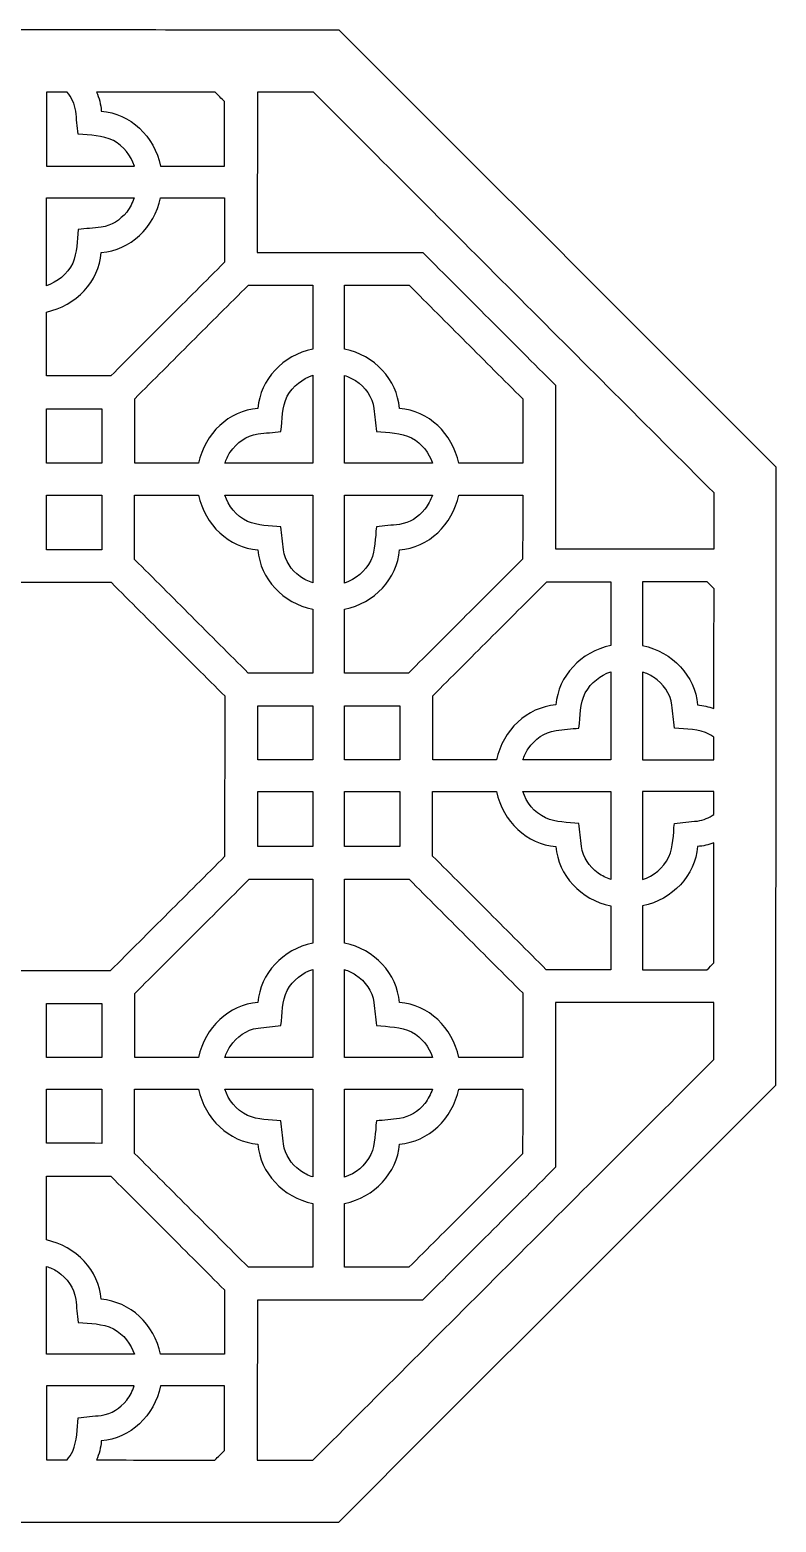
# Model space of a CAD drawing. Header units: centimetres. Extents: x -18.55 to -10.63, y 0.32 to 8.23.
# Drawn here: x -14.59 to -10.63, y 0.32 to 8.23 of the extents above; entities that cross this region are included whole.
import ezdxf

# ---------------------------------------------------------------- set-up
doc = ezdxf.new("R2010")
doc.units = ezdxf.units.CM
doc.header["$MEASUREMENT"] = 0
doc.layers.add('layer 1', color=7, linetype='Continuous')

msp = doc.modelspace()

# ---------------------------------------------------------------- linework, layer by layer
at = {"layer": 'layer 1', "color": 250}
msp.add_open_spline([(-12.94952, 8.23055), (-12.17707, 7.45756), (-11.40462, 6.68464), (-10.63223, 5.91165), (-10.63223, 5.91165), (-10.63243, 5.36529), (-10.63261, 4.8189), (-10.63279, 4.27255), (-10.63279, 4.27255), (-10.63299, 3.72614), (-10.6332, 3.1798), (-10.63336, 2.63343), (-10.63336, 2.63343), (-11.40634, 1.86099), (-12.17927, 1.08853), (-12.95224, 0.31615), (-12.95224, 0.31615), (-13.49862, 0.31635), (-14.045, 0.31653), (-14.59135, 0.3167), (-14.59135, 0.3167), (-15.13777, 0.31691), (-15.68411, 0.31712), (-16.23046, 0.31727), (-16.23046, 0.31727), (-17.00292, 1.09026), (-17.77537, 1.86319), (-18.54775, 2.63616), (-18.54775, 2.63616), (-18.54756, 3.18253), (-18.54736, 3.72891), (-18.54721, 4.27526), (-18.54721, 4.27526), (-18.54698, 4.82169), (-18.54679, 5.36802), (-18.54664, 5.91437), (-18.54664, 5.91437), (-17.77364, 6.68684), (-17.00072, 7.45929), (-16.22773, 8.23167), (-16.22773, 8.23167), (-15.68137, 8.23147), (-15.13498, 8.23128), (-14.58864, 8.23112), (-14.58864, 8.23112), (-14.04222, 8.23089), (-13.49588, 8.23071), (-12.94952, 8.23055)], degree=3, knots=[0, 0, 0, 0, 0.0769231, 0.0769231, 0.0769231, 0.0769231, 0.1538462, 0.1538462, 0.1538462, 0.1538462, 0.2307692, 0.2307692, 0.2307692, 0.2307692, 0.3076923, 0.3076923, 0.3076923, 0.3076923, 0.3846154, 0.3846154, 0.3846154, 0.3846154, 0.4615385, 0.4615385, 0.4615385, 0.4615385, 0.5384615, 0.5384615, 0.5384615, 0.5384615, 0.6153846, 0.6153846, 0.6153846, 0.6153846, 0.6923077, 0.6923077, 0.6923077, 0.6923077, 0.7692308, 0.7692308, 0.7692308, 0.7692308, 0.8461538, 0.8461538, 0.8461538, 0.8461538, 1, 1, 1, 1], dxfattribs=at)
at = {"layer": 'layer 1', "color": 7}
for points, knots in [([(-14.50254, 7.90179), (-14.46586, 7.90179), (-14.42911, 7.90179), (-14.39239, 7.90176), (-14.39239, 7.90176), (-14.36862, 7.87336), (-14.35292, 7.83987), (-14.34659, 7.80002), (-14.34659, 7.80002), (-14.34234, 7.75949), (-14.3381, 7.71898), (-14.33388, 7.67848), (-14.33388, 7.67848), (-14.2697, 7.67162), (-14.20548, 7.67348), (-14.14712, 7.64464), (-14.14712, 7.64464), (-14.09125, 7.61355), (-14.05395, 7.56467), (-14.03565, 7.50946), (-14.03565, 7.50946), (-14.19132, 7.50946), (-14.34695, 7.50946), (-14.50254, 7.50946), (-14.50254, 7.50946), (-14.50254, 7.6402), (-14.50254, 7.771), (-14.50254, 7.90179)], [0, 0, 0, 0, 0.125, 0.125, 0.125, 0.125, 0.25, 0.25, 0.25, 0.25, 0.375, 0.375, 0.375, 0.375, 0.5, 0.5, 0.5, 0.5, 0.625, 0.625, 0.625, 0.625, 0.75, 0.75, 0.75, 0.75, 1, 1, 1, 1]), ([(-14.23593, 7.90169), (-14.02658, 7.90162), (-13.81726, 7.90155), (-13.60789, 7.90148), (-13.60789, 7.90148), (-13.59114, 7.88472), (-13.57437, 7.86791), (-13.55764, 7.85117), (-13.55764, 7.85117), (-13.55767, 7.73722), (-13.55767, 7.62331), (-13.55768, 7.50946), (-13.55768, 7.50946), (-13.67061, 7.50946), (-13.78349, 7.50946), (-13.89637, 7.50946), (-13.89637, 7.50946), (-13.93012, 7.66775), (-14.05705, 7.78853), (-14.21127, 7.80081), (-14.21127, 7.80081), (-14.21407, 7.83615), (-14.22257, 7.87001), (-14.23593, 7.90169)], [0, 0, 0, 0, 0.1428571, 0.1428571, 0.1428571, 0.1428571, 0.2857143, 0.2857143, 0.2857143, 0.2857143, 0.4285714, 0.4285714, 0.4285714, 0.4285714, 0.5714286, 0.5714286, 0.5714286, 0.5714286, 0.7142857, 0.7142857, 0.7142857, 0.7142857, 1, 1, 1, 1]), ([(-13.08598, 7.90131), (-12.73194, 7.547), (-12.37789, 7.19269), (-12.02377, 6.83835), (-12.02377, 6.83835), (-11.66972, 6.48404), (-11.31567, 6.12971), (-10.96157, 5.77537), (-10.96157, 5.77537), (-10.96162, 5.6763), (-10.96165, 5.57714), (-10.9617, 5.47809), (-10.9617, 5.47809), (-11.11596, 5.47813), (-11.27017, 5.47821), (-11.42444, 5.47829), (-11.42444, 5.47829), (-11.55043, 5.47834), (-11.67642, 5.47839), (-11.80241, 5.47844), (-11.80241, 5.47844), (-11.80237, 5.60165), (-11.80229, 5.72481), (-11.80221, 5.84802), (-11.80221, 5.84802), (-11.80216, 6.01414), (-11.80211, 6.18027), (-11.80206, 6.34638), (-11.80206, 6.34638), (-11.91951, 6.46386), (-12.03683, 6.58133), (-12.15429, 6.69881), (-12.15429, 6.69881), (-12.27168, 6.81626), (-12.38909, 6.93372), (-12.50648, 7.05117), (-12.50648, 7.05117), (-12.67257, 7.05129), (-12.83874, 7.05139), (-13.00475, 7.05147), (-13.00475, 7.05147), (-13.13115, 7.05151), (-13.25753, 7.05151), (-13.38383, 7.05155), (-13.38383, 7.05155), (-13.38376, 7.17596), (-13.3837, 7.30044), (-13.38362, 7.42486), (-13.38362, 7.42486), (-13.38357, 7.58371), (-13.38356, 7.74257), (-13.38351, 7.90134), (-13.38351, 7.90134), (-13.28434, 7.90134), (-13.18516, 7.90134), (-13.08598, 7.90131)], [0, 0, 0, 0, 0.0666667, 0.0666667, 0.0666667, 0.0666667, 0.1333333, 0.1333333, 0.1333333, 0.1333333, 0.2, 0.2, 0.2, 0.2, 0.2666667, 0.2666667, 0.2666667, 0.2666667, 0.3333333, 0.3333333, 0.3333333, 0.3333333, 0.4, 0.4, 0.4, 0.4, 0.4666667, 0.4666667, 0.4666667, 0.4666667, 0.5333333, 0.5333333, 0.5333333, 0.5333333, 0.6, 0.6, 0.6, 0.6, 0.6666667, 0.6666667, 0.6666667, 0.6666667, 0.7333333, 0.7333333, 0.7333333, 0.7333333, 0.8, 0.8, 0.8, 0.8, 0.8666667, 0.8666667, 0.8666667, 0.8666667, 1, 1, 1, 1]), ([(-14.03654, 7.34121), (-14.19188, 7.34121), (-14.34719, 7.34121), (-14.50254, 7.34121), (-14.50254, 7.34121), (-14.50254, 7.18555), (-14.50254, 7.02989), (-14.50254, 6.87431), (-14.50254, 6.87431), (-14.44412, 6.89352), (-14.393, 6.93392), (-14.36283, 6.99466), (-14.36283, 6.99466), (-14.33865, 7.05033), (-14.33992, 7.11278), (-14.33366, 7.17236), (-14.33366, 7.17236), (-14.29309, 7.17661), (-14.25254, 7.18086), (-14.21188, 7.18509), (-14.21188, 7.18509), (-14.15527, 7.19417), (-14.11293, 7.22134), (-14.0765, 7.26522), (-14.0765, 7.26522), (-14.05878, 7.28868), (-14.04554, 7.31443), (-14.03654, 7.34121)], [0, 0, 0, 0, 0.125, 0.125, 0.125, 0.125, 0.25, 0.25, 0.25, 0.25, 0.375, 0.375, 0.375, 0.375, 0.5, 0.5, 0.5, 0.5, 0.625, 0.625, 0.625, 0.625, 0.75, 0.75, 0.75, 0.75, 1, 1, 1, 1]), ([(-13.55775, 7.34121), (-13.67067, 7.34121), (-13.7835, 7.34121), (-13.89641, 7.34121), (-13.89641, 7.34121), (-13.93023, 7.18291), (-14.0571, 7.06211), (-14.21116, 7.04986), (-14.21116, 7.04986), (-14.22344, 6.89566), (-14.34421, 6.76871), (-14.50254, 6.73498), (-14.50254, 6.73498), (-14.50254, 6.62209), (-14.50254, 6.50916), (-14.50254, 6.39633), (-14.50254, 6.39633), (-14.3886, 6.39629), (-14.27475, 6.39624), (-14.16074, 6.3962), (-14.16074, 6.3962), (-14.06029, 6.49661), (-13.95983, 6.59702), (-13.85934, 6.69744), (-13.85934, 6.69744), (-13.7589, 6.79787), (-13.65844, 6.8983), (-13.55797, 6.99874), (-13.55797, 6.99874), (-13.5579, 7.11288), (-13.55781, 7.22703), (-13.55775, 7.34121)], [0, 0, 0, 0, 0.1111111, 0.1111111, 0.1111111, 0.1111111, 0.2222222, 0.2222222, 0.2222222, 0.2222222, 0.3333333, 0.3333333, 0.3333333, 0.3333333, 0.4444444, 0.4444444, 0.4444444, 0.4444444, 0.5555556, 0.5555556, 0.5555556, 0.5555556, 0.6666667, 0.6666667, 0.6666667, 0.6666667, 0.7777778, 0.7777778, 0.7777778, 0.7777778, 1, 1, 1, 1]), ([(-14.0341, 5.93258), (-13.98935, 5.93258), (-13.94464, 5.93258), (-13.89985, 5.93258), (-13.89985, 5.93258), (-13.83174, 5.93258), (-13.76365, 5.93258), (-13.69554, 5.93258), (-13.69554, 5.93258), (-13.66175, 6.09088), (-13.53487, 6.2116), (-13.38077, 6.22382), (-13.38077, 6.22382), (-13.36844, 6.37803), (-13.24765, 6.50504), (-13.08933, 6.53878), (-13.08933, 6.53878), (-13.08933, 6.6516), (-13.08933, 6.7645), (-13.08933, 6.87739), (-13.08933, 6.87739), (-13.20331, 6.87742), (-13.3172, 6.87745), (-13.43109, 6.87749), (-13.43109, 6.87749), (-13.53159, 6.77713), (-13.63206, 6.6767), (-13.73255, 6.57627), (-13.73255, 6.57627), (-13.83302, 6.47585), (-13.9335, 6.37542), (-14.03397, 6.275), (-14.03397, 6.275), (-14.03405, 6.16088), (-14.03409, 6.04669), (-14.0341, 5.93258)], [0, 0, 0, 0, 0.1, 0.1, 0.1, 0.1, 0.2, 0.2, 0.2, 0.2, 0.3, 0.3, 0.3, 0.3, 0.4, 0.4, 0.4, 0.4, 0.5, 0.5, 0.5, 0.5, 0.6, 0.6, 0.6, 0.6, 0.7, 0.7, 0.7, 0.7, 0.8, 0.8, 0.8, 0.8, 1, 1, 1, 1]), ([(-12.92114, 6.87735), (-12.92114, 6.76446), (-12.92114, 6.6516), (-12.92114, 6.53878), (-12.92114, 6.53878), (-12.7628, 6.50503), (-12.6421, 6.37803), (-12.62989, 6.22395), (-12.62989, 6.22395), (-12.47564, 6.21166), (-12.34869, 6.0909), (-12.31496, 5.93258), (-12.31496, 5.93258), (-12.20204, 5.93258), (-12.08915, 5.93258), (-11.97626, 5.93258), (-11.97626, 5.93258), (-11.97622, 6.04648), (-11.97619, 6.16037), (-11.97615, 6.27432), (-11.97615, 6.27432), (-12.07658, 6.37479), (-12.17699, 6.47527), (-12.27745, 6.57573), (-12.27745, 6.57573), (-12.37786, 6.67619), (-12.47821, 6.77667), (-12.57863, 6.87716), (-12.57863, 6.87716), (-12.69282, 6.87721), (-12.80695, 6.87729), (-12.92114, 6.87735)], [0, 0, 0, 0, 0.1111111, 0.1111111, 0.1111111, 0.1111111, 0.2222222, 0.2222222, 0.2222222, 0.2222222, 0.3333333, 0.3333333, 0.3333333, 0.3333333, 0.4444444, 0.4444444, 0.4444444, 0.4444444, 0.5555556, 0.5555556, 0.5555556, 0.5555556, 0.6666667, 0.6666667, 0.6666667, 0.6666667, 0.7777778, 0.7777778, 0.7777778, 0.7777778, 1, 1, 1, 1]), ([(-13.55534, 5.93258), (-13.40002, 5.93258), (-13.24473, 5.93258), (-13.08933, 5.93258), (-13.08933, 5.93258), (-13.08933, 6.08816), (-13.08933, 6.24378), (-13.08933, 6.39943), (-13.08933, 6.39943), (-13.14466, 6.38115), (-13.19346, 6.34377), (-13.22464, 6.28796), (-13.22464, 6.28796), (-13.2534, 6.22961), (-13.25154, 6.16564), (-13.25844, 6.10145), (-13.25844, 6.10145), (-13.29892, 6.09714), (-13.33939, 6.09278), (-13.37987, 6.0885), (-13.37987, 6.0885), (-13.44395, 6.07833), (-13.49149, 6.04399), (-13.52791, 5.99098), (-13.52791, 5.99098), (-13.53954, 5.97238), (-13.54863, 5.95272), (-13.55534, 5.93258)], [0, 0, 0, 0, 0.125, 0.125, 0.125, 0.125, 0.25, 0.25, 0.25, 0.25, 0.375, 0.375, 0.375, 0.375, 0.5, 0.5, 0.5, 0.5, 0.625, 0.625, 0.625, 0.625, 0.75, 0.75, 0.75, 0.75, 1, 1, 1, 1]), ([(-12.92114, 6.3986), (-12.92114, 6.24329), (-12.92114, 6.0879), (-12.92114, 5.93258), (-12.92114, 5.93258), (-12.76548, 5.93258), (-12.60986, 5.93258), (-12.45425, 5.93258), (-12.45425, 5.93258), (-12.47254, 5.98778), (-12.50981, 6.0367), (-12.56572, 6.06779), (-12.56572, 6.06779), (-12.6241, 6.09662), (-12.68821, 6.09478), (-12.75247, 6.10161), (-12.75247, 6.10161), (-12.75669, 6.14213), (-12.7609, 6.18265), (-12.76512, 6.2232), (-12.76512, 6.2232), (-12.7753, 6.28721), (-12.80973, 6.33472), (-12.86266, 6.37114), (-12.86266, 6.37114), (-12.88131, 6.38272), (-12.9009, 6.3919), (-12.92114, 6.3986)], [0, 0, 0, 0, 0.125, 0.125, 0.125, 0.125, 0.25, 0.25, 0.25, 0.25, 0.375, 0.375, 0.375, 0.375, 0.5, 0.5, 0.5, 0.5, 0.625, 0.625, 0.625, 0.625, 0.75, 0.75, 0.75, 0.75, 1, 1, 1, 1]), ([(-14.20821, 5.93258), (-14.20818, 6.02907), (-14.20816, 6.12561), (-14.2081, 6.22213), (-14.2081, 6.22213), (-14.30624, 6.22218), (-14.40443, 6.22222), (-14.50255, 6.22226), (-14.50255, 6.22226), (-14.50255, 6.12566), (-14.50255, 6.0291), (-14.50255, 5.93258), (-14.50255, 5.93258), (-14.40443, 5.93258), (-14.30636, 5.93258), (-14.20821, 5.93258)], [0, 0, 0, 0, 0.2, 0.2, 0.2, 0.2, 0.4, 0.4, 0.4, 0.4, 0.6, 0.6, 0.6, 0.6, 1, 1, 1, 1]), ([(-14.50255, 5.47373), (-14.40447, 5.47368), (-14.30642, 5.47366), (-14.20839, 5.4736), (-14.20839, 5.4736), (-14.20838, 5.57048), (-14.20831, 5.66743), (-14.20825, 5.76431), (-14.20825, 5.76431), (-14.30636, 5.76431), (-14.40447, 5.76431), (-14.50255, 5.76431), (-14.50255, 5.76431), (-14.50255, 5.66746), (-14.50255, 5.57062), (-14.50255, 5.47373)], [0, 0, 0, 0, 0.2, 0.2, 0.2, 0.2, 0.4, 0.4, 0.4, 0.4, 0.6, 0.6, 0.6, 0.6, 1, 1, 1, 1]), ([(-13.08933, 4.81954), (-13.08933, 4.8951), (-13.08933, 4.97064), (-13.08933, 5.0462), (-13.08933, 5.0462), (-13.08933, 5.08348), (-13.08933, 5.12081), (-13.08933, 5.15818), (-13.08933, 5.15818), (-13.2476, 5.19198), (-13.36837, 5.31876), (-13.38061, 5.47295), (-13.38061, 5.47295), (-13.53487, 5.4852), (-13.66177, 5.606), (-13.69557, 5.76431), (-13.69557, 5.76431), (-13.76368, 5.76431), (-13.83176, 5.76431), (-13.89985, 5.76431), (-13.89985, 5.76431), (-13.94464, 5.76431), (-13.9894, 5.76431), (-14.03416, 5.76431), (-14.03416, 5.76431), (-14.03426, 5.65041), (-14.0343, 5.53651), (-14.03431, 5.42253), (-14.03431, 5.42253), (-13.93387, 5.32207), (-13.83348, 5.2216), (-13.73306, 5.12114), (-13.73306, 5.12114), (-13.63263, 5.02068), (-13.53223, 4.92022), (-13.43181, 4.81974), (-13.43181, 4.81974), (-13.31765, 4.81967), (-13.20351, 4.8196), (-13.08933, 4.81954)], [0, 0, 0, 0, 0.0909091, 0.0909091, 0.0909091, 0.0909091, 0.1818182, 0.1818182, 0.1818182, 0.1818182, 0.2727273, 0.2727273, 0.2727273, 0.2727273, 0.3636364, 0.3636364, 0.3636364, 0.3636364, 0.4545455, 0.4545455, 0.4545455, 0.4545455, 0.5454545, 0.5454545, 0.5454545, 0.5454545, 0.6363636, 0.6363636, 0.6363636, 0.6363636, 0.7272727, 0.7272727, 0.7272727, 0.7272727, 0.8181818, 0.8181818, 0.8181818, 0.8181818, 1, 1, 1, 1]), ([(-13.08933, 5.29832), (-13.08933, 5.45371), (-13.08933, 5.60899), (-13.08933, 5.76431), (-13.08933, 5.76431), (-13.24495, 5.76431), (-13.40059, 5.76431), (-13.55619, 5.76431), (-13.55619, 5.76431), (-13.53694, 5.70584), (-13.49655, 5.65473), (-13.43587, 5.62461), (-13.43587, 5.62461), (-13.3801, 5.60042), (-13.31782, 5.6017), (-13.25819, 5.59544), (-13.25819, 5.59544), (-13.25391, 5.5549), (-13.24963, 5.51439), (-13.24534, 5.47381), (-13.24534, 5.47381), (-13.23571, 5.41342), (-13.2052, 5.36839), (-13.15672, 5.33182), (-13.15672, 5.33182), (-13.1356, 5.31734), (-13.11286, 5.3062), (-13.08933, 5.29832)], [0, 0, 0, 0, 0.125, 0.125, 0.125, 0.125, 0.25, 0.25, 0.25, 0.25, 0.375, 0.375, 0.375, 0.375, 0.5, 0.5, 0.5, 0.5, 0.625, 0.625, 0.625, 0.625, 0.75, 0.75, 0.75, 0.75, 1, 1, 1, 1]), ([(-12.4551, 5.76431), (-12.61045, 5.76431), (-12.76579, 5.76431), (-12.92114, 5.76431), (-12.92114, 5.76431), (-12.92114, 5.60872), (-12.92114, 5.45311), (-12.92114, 5.29743), (-12.92114, 5.29743), (-12.86274, 5.31672), (-12.8116, 5.35704), (-12.78136, 5.41785), (-12.78136, 5.41785), (-12.75718, 5.47355), (-12.75851, 5.53594), (-12.75229, 5.59555), (-12.75229, 5.59555), (-12.71167, 5.5998), (-12.67111, 5.60408), (-12.63053, 5.60831), (-12.63053, 5.60831), (-12.57391, 5.61732), (-12.53153, 5.6445), (-12.49512, 5.68842), (-12.49512, 5.68842), (-12.47739, 5.71186), (-12.46412, 5.73754), (-12.4551, 5.76431)], [0, 0, 0, 0, 0.125, 0.125, 0.125, 0.125, 0.25, 0.25, 0.25, 0.25, 0.375, 0.375, 0.375, 0.375, 0.5, 0.5, 0.5, 0.5, 0.625, 0.625, 0.625, 0.625, 0.75, 0.75, 0.75, 0.75, 1, 1, 1, 1]), ([(-12.58225, 4.81941), (-12.47995, 4.9217), (-12.37761, 5.02398), (-12.27526, 5.12625), (-12.27526, 5.12625), (-12.17562, 5.22579), (-12.07607, 5.32528), (-11.97653, 5.42478), (-11.97653, 5.42478), (-11.9765, 5.53796), (-11.97641, 5.65114), (-11.97635, 5.76431), (-11.97635, 5.76431), (-12.0892, 5.76431), (-12.20208, 5.76431), (-12.31498, 5.76431), (-12.31498, 5.76431), (-12.34875, 5.60603), (-12.47567, 5.48526), (-12.62973, 5.473), (-12.62973, 5.473), (-12.64202, 5.31882), (-12.76277, 5.19187), (-12.92114, 5.15813), (-12.92114, 5.15813), (-12.92114, 5.1208), (-12.92114, 5.08346), (-12.92114, 5.0462), (-12.92114, 5.0462), (-12.92114, 4.97062), (-12.92114, 4.89505), (-12.92114, 4.81945), (-12.92114, 4.81945), (-12.80813, 4.81944), (-12.69521, 4.81941), (-12.58225, 4.81941)], [0, 0, 0, 0, 0.1, 0.1, 0.1, 0.1, 0.2, 0.2, 0.2, 0.2, 0.3, 0.3, 0.3, 0.3, 0.4, 0.4, 0.4, 0.4, 0.5, 0.5, 0.5, 0.5, 0.6, 0.6, 0.6, 0.6, 0.7, 0.7, 0.7, 0.7, 0.8, 0.8, 0.8, 0.8, 1, 1, 1, 1]), ([(-11.84783, 5.30436), (-11.95021, 5.20208), (-12.05256, 5.09978), (-12.15489, 4.99748), (-12.15489, 4.99748), (-12.25442, 4.89798), (-12.354, 4.79848), (-12.45359, 4.69894), (-12.45359, 4.69894), (-12.45366, 4.58577), (-12.45372, 4.47257), (-12.45378, 4.35939), (-12.45378, 4.35939), (-12.40868, 4.35939), (-12.36356, 4.35939), (-12.31844, 4.35939), (-12.31844, 4.35939), (-12.25069, 4.35939), (-12.18291, 4.35939), (-12.11515, 4.35939), (-12.11515, 4.35939), (-12.08141, 4.51771), (-11.95448, 4.63842), (-11.80037, 4.65066), (-11.80037, 4.65066), (-11.78809, 4.80488), (-11.66729, 4.93186), (-11.50898, 4.96561), (-11.50898, 4.96561), (-11.50898, 5.07851), (-11.50898, 5.19139), (-11.50898, 5.30426), (-11.50898, 5.30426), (-11.62192, 5.3043), (-11.73486, 5.30433), (-11.84783, 5.30436)], [0, 0, 0, 0, 0.1, 0.1, 0.1, 0.1, 0.2, 0.2, 0.2, 0.2, 0.3, 0.3, 0.3, 0.3, 0.4, 0.4, 0.4, 0.4, 0.5, 0.5, 0.5, 0.5, 0.6, 0.6, 0.6, 0.6, 0.7, 0.7, 0.7, 0.7, 0.8, 0.8, 0.8, 0.8, 1, 1, 1, 1]), ([(-10.96176, 5.26746), (-10.96181, 5.05542), (-10.96192, 4.84343), (-10.96197, 4.63142), (-10.96197, 4.63142), (-10.98974, 4.64173), (-11.01903, 4.64839), (-11.04947, 4.65083), (-11.04947, 4.65083), (-11.06176, 4.80488), (-11.18244, 4.93184), (-11.34076, 4.96561), (-11.34076, 4.96561), (-11.34076, 5.0785), (-11.34076, 5.19135), (-11.34076, 5.30416), (-11.34076, 5.30416), (-11.22658, 5.30411), (-11.11244, 5.30405), (-10.9983, 5.304), (-10.9983, 5.304), (-10.98611, 5.29183), (-10.97391, 5.27963), (-10.96176, 5.26746)], [0, 0, 0, 0, 0.1428571, 0.1428571, 0.1428571, 0.1428571, 0.2857143, 0.2857143, 0.2857143, 0.2857143, 0.4285714, 0.4285714, 0.4285714, 0.4285714, 0.5714286, 0.5714286, 0.5714286, 0.5714286, 0.7142857, 0.7142857, 0.7142857, 0.7142857, 1, 1, 1, 1]), ([(-14.15746, 5.29949), (-14.05707, 5.19904), (-13.95666, 5.09856), (-13.85621, 4.99808), (-13.85621, 4.99808), (-13.75581, 4.89761), (-13.65539, 4.79711), (-13.555, 4.69662), (-13.555, 4.69662), (-13.55503, 4.55459), (-13.55506, 4.41247), (-13.55507, 4.27036), (-13.55507, 4.27036), (-13.55521, 4.12969), (-13.55524, 3.98892), (-13.55531, 3.84824), (-13.55531, 3.84824), (-13.65544, 3.74817), (-13.75551, 3.64818), (-13.85563, 3.54813), (-13.85563, 3.54813), (-13.95779, 3.44595), (-14.05998, 3.34384), (-14.1622, 3.24167), (-14.1622, 3.24167), (-14.30293, 3.24173), (-14.4437, 3.24179), (-14.58444, 3.24186), (-14.58444, 3.24186), (-14.72647, 3.24192), (-14.86857, 3.24197), (-15.01059, 3.24201), (-15.01059, 3.24201), (-15.11102, 3.34248), (-15.21143, 3.44299), (-15.31187, 3.54347), (-15.31187, 3.54347), (-15.41229, 3.64393), (-15.51271, 3.74439), (-15.61314, 3.84486), (-15.61314, 3.84486), (-15.61309, 3.98698), (-15.61304, 4.12907), (-15.61297, 4.2711), (-15.61297, 4.2711), (-15.6129, 4.4132), (-15.61282, 4.55525), (-15.61279, 4.69735), (-15.61279, 4.69735), (-15.51233, 4.79775), (-15.41186, 4.89815), (-15.31138, 4.99858), (-15.31138, 4.99858), (-15.21086, 5.09899), (-15.11038, 5.19938), (-15.00992, 5.29981), (-15.00992, 5.29981), (-14.86783, 5.29977), (-14.72581, 5.29975), (-14.58368, 5.29972), (-14.58368, 5.29972), (-14.44158, 5.29959), (-14.29952, 5.29953), (-14.15746, 5.29949)], [0, 0, 0, 0, 0.0588235, 0.0588235, 0.0588235, 0.0588235, 0.1176471, 0.1176471, 0.1176471, 0.1176471, 0.1764706, 0.1764706, 0.1764706, 0.1764706, 0.2352941, 0.2352941, 0.2352941, 0.2352941, 0.2941176, 0.2941176, 0.2941176, 0.2941176, 0.3529412, 0.3529412, 0.3529412, 0.3529412, 0.4117647, 0.4117647, 0.4117647, 0.4117647, 0.4705882, 0.4705882, 0.4705882, 0.4705882, 0.5294118, 0.5294118, 0.5294118, 0.5294118, 0.5882353, 0.5882353, 0.5882353, 0.5882353, 0.6470588, 0.6470588, 0.6470588, 0.6470588, 0.7058824, 0.7058824, 0.7058824, 0.7058824, 0.7647059, 0.7647059, 0.7647059, 0.7647059, 0.8235294, 0.8235294, 0.8235294, 0.8235294, 0.8823529, 0.8823529, 0.8823529, 0.8823529, 1, 1, 1, 1]), ([(-11.97497, 4.35939), (-11.81964, 4.35939), (-11.66431, 4.35939), (-11.50898, 4.35939), (-11.50898, 4.35939), (-11.50898, 4.51505), (-11.50898, 4.67066), (-11.50898, 4.82627), (-11.50898, 4.82627), (-11.5643, 4.80796), (-11.61313, 4.77058), (-11.64422, 4.71479), (-11.64422, 4.71479), (-11.67304, 4.65643), (-11.67119, 4.59244), (-11.67805, 4.52825), (-11.67805, 4.52825), (-11.71851, 4.52399), (-11.759, 4.51968), (-11.79944, 4.51538), (-11.79944, 4.51538), (-11.86358, 4.50513), (-11.9111, 4.47083), (-11.94755, 4.41775), (-11.94755, 4.41775), (-11.95916, 4.39922), (-11.96827, 4.37962), (-11.97497, 4.35939)], [0, 0, 0, 0, 0.125, 0.125, 0.125, 0.125, 0.25, 0.25, 0.25, 0.25, 0.375, 0.375, 0.375, 0.375, 0.5, 0.5, 0.5, 0.5, 0.625, 0.625, 0.625, 0.625, 0.75, 0.75, 0.75, 0.75, 1, 1, 1, 1]), ([(-10.96198, 4.47987), (-10.96201, 4.43972), (-10.96203, 4.39955), (-10.96204, 4.35939), (-10.96204, 4.35939), (-11.08829, 4.35939), (-11.21457, 4.35939), (-11.34076, 4.35939), (-11.34076, 4.35939), (-11.34076, 4.51477), (-11.34076, 4.67012), (-11.34076, 4.82551), (-11.34076, 4.82551), (-11.32054, 4.8188), (-11.30087, 4.80956), (-11.28229, 4.79797), (-11.28229, 4.79797), (-11.22937, 4.7616), (-11.19493, 4.71411), (-11.18476, 4.65001), (-11.18476, 4.65001), (-11.18053, 4.60949), (-11.17631, 4.56902), (-11.17207, 4.52849), (-11.17207, 4.52849), (-11.10787, 4.52159), (-11.0437, 4.52344), (-10.98534, 4.49467), (-10.98534, 4.49467), (-10.97718, 4.49011), (-10.96938, 4.48521), (-10.96198, 4.47987)], [0, 0, 0, 0, 0.1111111, 0.1111111, 0.1111111, 0.1111111, 0.2222222, 0.2222222, 0.2222222, 0.2222222, 0.3333333, 0.3333333, 0.3333333, 0.3333333, 0.4444444, 0.4444444, 0.4444444, 0.4444444, 0.5555556, 0.5555556, 0.5555556, 0.5555556, 0.6666667, 0.6666667, 0.6666667, 0.6666667, 0.7777778, 0.7777778, 0.7777778, 0.7777778, 1, 1, 1, 1]), ([(-13.38092, 4.64562), (-13.38092, 4.55017), (-13.38095, 4.4548), (-13.38097, 4.35939), (-13.38097, 4.35939), (-13.28376, 4.35939), (-13.18657, 4.35939), (-13.08933, 4.35939), (-13.08933, 4.35939), (-13.08933, 4.45479), (-13.08933, 4.55012), (-13.08933, 4.64545), (-13.08933, 4.64545), (-13.18653, 4.6455), (-13.28372, 4.64557), (-13.38092, 4.64562)], [0, 0, 0, 0, 0.2, 0.2, 0.2, 0.2, 0.4, 0.4, 0.4, 0.4, 0.6, 0.6, 0.6, 0.6, 1, 1, 1, 1]), ([(-12.62785, 4.35939), (-12.6278, 4.4547), (-12.62776, 4.55002), (-12.62771, 4.64531), (-12.62771, 4.64531), (-12.7255, 4.64534), (-12.82332, 4.64536), (-12.92114, 4.64538), (-12.92114, 4.64538), (-12.92114, 4.55008), (-12.92114, 4.45476), (-12.92114, 4.35939), (-12.92114, 4.35939), (-12.82333, 4.35939), (-12.72559, 4.35939), (-12.62785, 4.35939)], [0, 0, 0, 0, 0.2, 0.2, 0.2, 0.2, 0.4, 0.4, 0.4, 0.4, 0.6, 0.6, 0.6, 0.6, 1, 1, 1, 1]), ([(-13.38109, 4.1912), (-13.38113, 4.09422), (-13.38116, 3.99726), (-13.38119, 3.90026), (-13.38119, 3.90026), (-13.28393, 3.90026), (-13.18666, 3.90024), (-13.08933, 3.90022), (-13.08933, 3.90022), (-13.08933, 3.99718), (-13.08933, 4.09419), (-13.08933, 4.1912), (-13.08933, 4.1912), (-13.18661, 4.1912), (-13.2838, 4.1912), (-13.38109, 4.1912)], [0, 0, 0, 0, 0.2, 0.2, 0.2, 0.2, 0.4, 0.4, 0.4, 0.4, 0.6, 0.6, 0.6, 0.6, 1, 1, 1, 1]), ([(-12.92114, 3.90009), (-12.82346, 3.90006), (-12.72573, 3.90003), (-12.62802, 3.89999), (-12.62802, 3.89999), (-12.62794, 3.99703), (-12.62793, 4.09413), (-12.62791, 4.19122), (-12.62791, 4.19122), (-12.72563, 4.19122), (-12.82336, 4.19122), (-12.92114, 4.19122), (-12.92114, 4.19122), (-12.92114, 4.09419), (-12.92114, 3.99713), (-12.92114, 3.90009)], [0, 0, 0, 0, 0.2, 0.2, 0.2, 0.2, 0.4, 0.4, 0.4, 0.4, 0.6, 0.6, 0.6, 0.6, 1, 1, 1, 1]), ([(-11.50898, 3.24644), (-11.50898, 3.35926), (-11.50898, 3.47211), (-11.50898, 3.58499), (-11.50898, 3.58499), (-11.66728, 3.6188), (-11.78805, 3.74562), (-11.80027, 3.89976), (-11.80027, 3.89976), (-11.95448, 3.91205), (-12.08143, 4.03291), (-12.11518, 4.19122), (-12.11518, 4.19122), (-12.18291, 4.19122), (-12.25069, 4.19122), (-12.31844, 4.19122), (-12.31844, 4.19122), (-12.36359, 4.19122), (-12.4087, 4.19122), (-12.45381, 4.19122), (-12.45381, 4.19122), (-12.45383, 4.07723), (-12.45385, 3.96336), (-12.45396, 3.84943), (-12.45396, 3.84943), (-12.35355, 3.74895), (-12.25312, 3.64845), (-12.1527, 3.54796), (-12.1527, 3.54796), (-12.05227, 3.44749), (-11.95184, 3.34702), (-11.85142, 3.24656), (-11.85142, 3.24656), (-11.73729, 3.24652), (-11.62313, 3.24645), (-11.50898, 3.24644)], [0, 0, 0, 0, 0.1, 0.1, 0.1, 0.1, 0.2, 0.2, 0.2, 0.2, 0.3, 0.3, 0.3, 0.3, 0.4, 0.4, 0.4, 0.4, 0.5, 0.5, 0.5, 0.5, 0.6, 0.6, 0.6, 0.6, 0.7, 0.7, 0.7, 0.7, 0.8, 0.8, 0.8, 0.8, 1, 1, 1, 1]), ([(-11.50898, 3.72521), (-11.50898, 3.88053), (-11.50898, 4.03582), (-11.50898, 4.19122), (-11.50898, 4.19122), (-11.66456, 4.19122), (-11.82018, 4.19122), (-11.97583, 4.19122), (-11.97583, 4.19122), (-11.95651, 4.13274), (-11.91618, 4.08159), (-11.85544, 4.05148), (-11.85544, 4.05148), (-11.79971, 4.02724), (-11.73747, 4.02852), (-11.67785, 4.02235), (-11.67785, 4.02235), (-11.67357, 3.98179), (-11.66929, 3.94118), (-11.66494, 3.90065), (-11.66494, 3.90065), (-11.65535, 3.84029), (-11.62486, 3.79528), (-11.57635, 3.7587), (-11.57635, 3.7587), (-11.55525, 3.74415), (-11.53248, 3.73303), (-11.50898, 3.72521)], [0, 0, 0, 0, 0.125, 0.125, 0.125, 0.125, 0.25, 0.25, 0.25, 0.25, 0.375, 0.375, 0.375, 0.375, 0.5, 0.5, 0.5, 0.5, 0.625, 0.625, 0.625, 0.625, 0.75, 0.75, 0.75, 0.75, 1, 1, 1, 1]), ([(-10.96209, 4.1912), (-10.96212, 4.15096), (-10.96215, 4.11067), (-10.96215, 4.07049), (-10.96215, 4.07049), (-10.98757, 4.05241), (-11.01628, 4.04055), (-11.05009, 4.03514), (-11.05009, 4.03514), (-11.09075, 4.0309), (-11.13129, 4.02664), (-11.17195, 4.02239), (-11.17195, 4.02239), (-11.17812, 3.96274), (-11.17682, 3.90035), (-11.201, 3.84466), (-11.201, 3.84466), (-11.23121, 3.78391), (-11.28236, 3.74355), (-11.34076, 3.72432), (-11.34076, 3.72432), (-11.34076, 3.87993), (-11.34076, 4.03554), (-11.34076, 4.1912), (-11.34076, 4.1912), (-11.21457, 4.1912), (-11.08834, 4.1912), (-10.96209, 4.1912)], [0, 0, 0, 0, 0.125, 0.125, 0.125, 0.125, 0.25, 0.25, 0.25, 0.25, 0.375, 0.375, 0.375, 0.375, 0.5, 0.5, 0.5, 0.5, 0.625, 0.625, 0.625, 0.625, 0.75, 0.75, 0.75, 0.75, 1, 1, 1, 1]), ([(-10.96221, 3.91911), (-10.96229, 3.707), (-10.96236, 3.49488), (-10.96242, 3.28276), (-10.96242, 3.28276), (-10.97457, 3.27058), (-10.98677, 3.25839), (-10.99895, 3.24623), (-10.99895, 3.24623), (-11.11293, 3.24625), (-11.22683, 3.24627), (-11.34076, 3.2463), (-11.34076, 3.2463), (-11.34076, 3.3592), (-11.34076, 3.47209), (-11.34076, 3.58497), (-11.34076, 3.58497), (-11.1824, 3.61876), (-11.06162, 3.74566), (-11.04936, 3.89983), (-11.04936, 3.89983), (-11.01907, 3.90224), (-10.98987, 3.90888), (-10.96221, 3.91911)], [0, 0, 0, 0, 0.1428571, 0.1428571, 0.1428571, 0.1428571, 0.2857143, 0.2857143, 0.2857143, 0.2857143, 0.4285714, 0.4285714, 0.4285714, 0.4285714, 0.5714286, 0.5714286, 0.5714286, 0.5714286, 0.7142857, 0.7142857, 0.7142857, 0.7142857, 1, 1, 1, 1]), ([(-13.4271, 3.7262), (-13.52929, 3.62407), (-13.63147, 3.52196), (-13.73365, 3.41975), (-13.73365, 3.41975), (-13.83378, 3.31977), (-13.93386, 3.2197), (-14.03397, 3.11968), (-14.03397, 3.11968), (-14.03405, 3.00692), (-14.03409, 2.89407), (-14.0341, 2.78132), (-14.0341, 2.78132), (-13.98935, 2.78132), (-13.94464, 2.78132), (-13.89985, 2.78132), (-13.89985, 2.78132), (-13.89985, 2.78132), (-13.89985, 2.78132), (-13.89985, 2.78129), (-13.89985, 2.78129), (-13.83174, 2.78129), (-13.76365, 2.78129), (-13.69554, 2.78129), (-13.69554, 2.78129), (-13.66175, 2.93961), (-13.53487, 3.06027), (-13.38077, 3.07254), (-13.38077, 3.07254), (-13.36844, 3.22676), (-13.24765, 3.35369), (-13.08933, 3.38747), (-13.08933, 3.38747), (-13.08933, 3.48249), (-13.08933, 3.57757), (-13.08933, 3.67259), (-13.08933, 3.67259), (-13.08933, 3.69045), (-13.08933, 3.70826), (-13.08933, 3.72614), (-13.08933, 3.72614), (-13.20193, 3.72614), (-13.31452, 3.72619), (-13.4271, 3.7262)], [0, 0, 0, 0, 0.0833333, 0.0833333, 0.0833333, 0.0833333, 0.1666667, 0.1666667, 0.1666667, 0.1666667, 0.25, 0.25, 0.25, 0.25, 0.3333333, 0.3333333, 0.3333333, 0.3333333, 0.4166667, 0.4166667, 0.4166667, 0.4166667, 0.5, 0.5, 0.5, 0.5, 0.5833333, 0.5833333, 0.5833333, 0.5833333, 0.6666667, 0.6666667, 0.6666667, 0.6666667, 0.75, 0.75, 0.75, 0.75, 0.8333333, 0.8333333, 0.8333333, 0.8333333, 1, 1, 1, 1]), ([(-12.92114, 3.72606), (-12.92114, 3.70824), (-12.92114, 3.69041), (-12.92114, 3.67259), (-12.92114, 3.67259), (-12.92114, 3.57757), (-12.92114, 3.48249), (-12.92114, 3.38747), (-12.92114, 3.38747), (-12.7628, 3.35368), (-12.6421, 3.22676), (-12.62989, 3.0727), (-12.62989, 3.0727), (-12.47564, 3.06039), (-12.34869, 2.93961), (-12.31496, 2.78129), (-12.31496, 2.78129), (-12.20204, 2.78129), (-12.08915, 2.78129), (-11.97626, 2.78129), (-11.97626, 2.78129), (-11.97622, 2.8952), (-11.97619, 3.0091), (-11.97615, 3.12301), (-11.97615, 3.12301), (-12.07658, 3.22351), (-12.17699, 3.324), (-12.27745, 3.42448), (-12.27745, 3.42448), (-12.37786, 3.52493), (-12.47821, 3.62542), (-12.57863, 3.7259), (-12.57863, 3.7259), (-12.69282, 3.72594), (-12.80695, 3.72596), (-12.92114, 3.72606)], [0, 0, 0, 0, 0.1, 0.1, 0.1, 0.1, 0.2, 0.2, 0.2, 0.2, 0.3, 0.3, 0.3, 0.3, 0.4, 0.4, 0.4, 0.4, 0.5, 0.5, 0.5, 0.5, 0.6, 0.6, 0.6, 0.6, 0.7, 0.7, 0.7, 0.7, 0.8, 0.8, 0.8, 0.8, 1, 1, 1, 1]), ([(-13.55534, 2.78129), (-13.40002, 2.78129), (-13.24473, 2.78129), (-13.08933, 2.78129), (-13.08933, 2.78129), (-13.08933, 2.93693), (-13.08933, 3.0925), (-13.08933, 3.24811), (-13.08933, 3.24811), (-13.14466, 3.22983), (-13.19346, 3.19248), (-13.22464, 3.13667), (-13.22464, 3.13667), (-13.2534, 3.07828), (-13.25154, 3.01432), (-13.25844, 2.95011), (-13.25844, 2.95011), (-13.29892, 2.94581), (-13.33939, 2.94152), (-13.37987, 2.93723), (-13.37987, 2.93723), (-13.44395, 2.92702), (-13.49149, 2.89271), (-13.52791, 2.83963), (-13.52791, 2.83963), (-13.53954, 2.82106), (-13.54863, 2.80147), (-13.55534, 2.78129)], [0, 0, 0, 0, 0.125, 0.125, 0.125, 0.125, 0.25, 0.25, 0.25, 0.25, 0.375, 0.375, 0.375, 0.375, 0.5, 0.5, 0.5, 0.5, 0.625, 0.625, 0.625, 0.625, 0.75, 0.75, 0.75, 0.75, 1, 1, 1, 1]), ([(-12.92114, 3.24735), (-12.92114, 3.09199), (-12.92114, 2.93663), (-12.92114, 2.78129), (-12.92114, 2.78129), (-12.76548, 2.78129), (-12.60986, 2.78129), (-12.45425, 2.78129), (-12.45425, 2.78129), (-12.47254, 2.83652), (-12.50981, 2.88544), (-12.56572, 2.91652), (-12.56572, 2.91652), (-12.6241, 2.94534), (-12.68821, 2.94348), (-12.75247, 2.95034), (-12.75247, 2.95034), (-12.75669, 2.99083), (-12.7609, 3.03136), (-12.76512, 3.07188), (-12.76512, 3.07188), (-12.7753, 3.13595), (-12.80973, 3.18347), (-12.86266, 3.21983), (-12.86266, 3.21983), (-12.88131, 3.23148), (-12.9009, 3.24066), (-12.92114, 3.24735)], [0, 0, 0, 0, 0.125, 0.125, 0.125, 0.125, 0.25, 0.25, 0.25, 0.25, 0.375, 0.375, 0.375, 0.375, 0.5, 0.5, 0.5, 0.5, 0.625, 0.625, 0.625, 0.625, 0.75, 0.75, 0.75, 0.75, 1, 1, 1, 1]), ([(-14.20809, 3.06761), (-14.30624, 3.06763), (-14.40443, 3.06768), (-14.50255, 3.0677), (-14.50255, 3.0677), (-14.50255, 2.97225), (-14.50255, 2.87674), (-14.50255, 2.78132), (-14.50255, 2.78132), (-14.40443, 2.78132), (-14.30636, 2.78132), (-14.20821, 2.78132), (-14.20821, 2.78132), (-14.20818, 2.87674), (-14.20816, 2.97217), (-14.20809, 3.06761)], [0, 0, 0, 0, 0.2, 0.2, 0.2, 0.2, 0.4, 0.4, 0.4, 0.4, 0.6, 0.6, 0.6, 0.6, 1, 1, 1, 1]), ([(-10.96254, 3.07213), (-10.96257, 2.97137), (-10.96257, 2.87065), (-10.9626, 2.76989), (-10.9626, 2.76989), (-11.31691, 2.41586), (-11.67121, 2.06181), (-12.02554, 1.70768), (-12.02554, 1.70768), (-12.37985, 1.35364), (-12.73419, 0.99958), (-13.08853, 0.64548), (-13.08853, 0.64548), (-13.18696, 0.64554), (-13.2854, 0.64557), (-13.38388, 0.64562), (-13.38388, 0.64562), (-13.38382, 0.80448), (-13.38372, 0.96337), (-13.38362, 1.12228), (-13.38362, 1.12228), (-13.38357, 1.24628), (-13.38357, 1.37031), (-13.38354, 1.49429), (-13.38354, 1.49429), (-13.25756, 1.49426), (-13.1316, 1.49422), (-13.00565, 1.49415), (-13.00565, 1.49415), (-12.83956, 1.4941), (-12.67343, 1.49402), (-12.50731, 1.49396), (-12.50731, 1.49396), (-12.38983, 1.61138), (-12.27235, 1.72883), (-12.15489, 1.84615), (-12.15489, 1.84615), (-12.03742, 1.9636), (-11.91993, 2.08102), (-11.80245, 2.19841), (-11.80245, 2.19841), (-11.80239, 2.3645), (-11.80232, 2.53059), (-11.80221, 2.69673), (-11.80221, 2.69673), (-11.80218, 2.82195), (-11.80215, 2.94723), (-11.80208, 3.07245), (-11.80208, 3.07245), (-11.67648, 3.07238), (-11.55094, 3.07234), (-11.42529, 3.07229), (-11.42529, 3.07229), (-11.27102, 3.07219), (-11.11676, 3.07214), (-10.96254, 3.07213)], [0, 0, 0, 0, 0.0666667, 0.0666667, 0.0666667, 0.0666667, 0.1333333, 0.1333333, 0.1333333, 0.1333333, 0.2, 0.2, 0.2, 0.2, 0.2666667, 0.2666667, 0.2666667, 0.2666667, 0.3333333, 0.3333333, 0.3333333, 0.3333333, 0.4, 0.4, 0.4, 0.4, 0.4666667, 0.4666667, 0.4666667, 0.4666667, 0.5333333, 0.5333333, 0.5333333, 0.5333333, 0.6, 0.6, 0.6, 0.6, 0.6666667, 0.6666667, 0.6666667, 0.6666667, 0.7333333, 0.7333333, 0.7333333, 0.7333333, 0.8, 0.8, 0.8, 0.8, 0.8666667, 0.8666667, 0.8666667, 0.8666667, 1, 1, 1, 1]), ([(-14.50255, 2.32567), (-14.40447, 2.3256), (-14.30642, 2.32556), (-14.20839, 2.32549), (-14.20839, 2.32549), (-14.20838, 2.42139), (-14.20828, 2.51722), (-14.20825, 2.61307), (-14.20825, 2.61307), (-14.30636, 2.61307), (-14.40447, 2.61307), (-14.50255, 2.61307), (-14.50255, 2.61307), (-14.50255, 2.51727), (-14.50255, 2.42145), (-14.50255, 2.32567)], [0, 0, 0, 0, 0.2, 0.2, 0.2, 0.2, 0.4, 0.4, 0.4, 0.4, 0.6, 0.6, 0.6, 0.6, 1, 1, 1, 1]), ([(-13.08933, 1.66829), (-13.08933, 1.78117), (-13.08933, 1.89399), (-13.08933, 2.00687), (-13.08933, 2.00687), (-13.2476, 2.04064), (-13.36837, 2.16751), (-13.38061, 2.32161), (-13.38061, 2.32161), (-13.53487, 2.33392), (-13.66177, 2.45474), (-13.69557, 2.61307), (-13.69557, 2.61307), (-13.80845, 2.61307), (-13.92132, 2.61307), (-14.03416, 2.61307), (-14.03416, 2.61307), (-14.03426, 2.49932), (-14.0343, 2.38555), (-14.03431, 2.27183), (-14.03431, 2.27183), (-13.93478, 2.17225), (-13.83524, 2.07262), (-13.7357, 1.97305), (-13.7357, 1.97305), (-13.63419, 1.87152), (-13.53271, 1.76998), (-13.43128, 1.66841), (-13.43128, 1.66841), (-13.31729, 1.66838), (-13.20335, 1.66833), (-13.08933, 1.66829)], [0, 0, 0, 0, 0.1111111, 0.1111111, 0.1111111, 0.1111111, 0.2222222, 0.2222222, 0.2222222, 0.2222222, 0.3333333, 0.3333333, 0.3333333, 0.3333333, 0.4444444, 0.4444444, 0.4444444, 0.4444444, 0.5555556, 0.5555556, 0.5555556, 0.5555556, 0.6666667, 0.6666667, 0.6666667, 0.6666667, 0.7777778, 0.7777778, 0.7777778, 0.7777778, 1, 1, 1, 1]), ([(-13.08933, 2.14707), (-13.08933, 2.30237), (-13.08933, 2.45772), (-13.08933, 2.61307), (-13.08933, 2.61307), (-13.24495, 2.61307), (-13.40059, 2.61307), (-13.55619, 2.61307), (-13.55619, 2.61307), (-13.53694, 2.55463), (-13.49655, 2.50347), (-13.43587, 2.47335), (-13.43587, 2.47335), (-13.3801, 2.4491), (-13.31782, 2.45044), (-13.25819, 2.44418), (-13.25819, 2.44418), (-13.25391, 2.40364), (-13.24963, 2.36308), (-13.24534, 2.32247), (-13.24534, 2.32247), (-13.23571, 2.26213), (-13.2052, 2.21714), (-13.15672, 2.18056), (-13.15672, 2.18056), (-13.1356, 2.16599), (-13.11286, 2.15492), (-13.08933, 2.14707)], [0, 0, 0, 0, 0.125, 0.125, 0.125, 0.125, 0.25, 0.25, 0.25, 0.25, 0.375, 0.375, 0.375, 0.375, 0.5, 0.5, 0.5, 0.5, 0.625, 0.625, 0.625, 0.625, 0.75, 0.75, 0.75, 0.75, 1, 1, 1, 1]), ([(-11.97635, 2.61307), (-12.0892, 2.61307), (-12.20208, 2.61307), (-12.31498, 2.61307), (-12.31498, 2.61307), (-12.34875, 2.45478), (-12.47567, 2.33397), (-12.62973, 2.32173), (-12.62973, 2.32173), (-12.64202, 2.16754), (-12.76277, 2.04058), (-12.92114, 2.00684), (-12.92114, 2.00684), (-12.92114, 1.89396), (-12.92114, 1.78105), (-12.92114, 1.66821), (-12.92114, 1.66821), (-12.8072, 1.66816), (-12.69327, 1.66811), (-12.57938, 1.66807), (-12.57938, 1.66807), (-12.4789, 1.76847), (-12.37836, 1.86889), (-12.2779, 1.9693), (-12.2779, 1.9693), (-12.17743, 2.06976), (-12.07698, 2.17017), (-11.97653, 2.27061), (-11.97653, 2.27061), (-11.9765, 2.38473), (-11.97641, 2.49891), (-11.97635, 2.61307)], [0, 0, 0, 0, 0.1111111, 0.1111111, 0.1111111, 0.1111111, 0.2222222, 0.2222222, 0.2222222, 0.2222222, 0.3333333, 0.3333333, 0.3333333, 0.3333333, 0.4444444, 0.4444444, 0.4444444, 0.4444444, 0.5555556, 0.5555556, 0.5555556, 0.5555556, 0.6666667, 0.6666667, 0.6666667, 0.6666667, 0.7777778, 0.7777778, 0.7777778, 0.7777778, 1, 1, 1, 1]), ([(-12.4551, 2.61307), (-12.61045, 2.61307), (-12.76579, 2.61307), (-12.92114, 2.61307), (-12.92114, 2.61307), (-12.92114, 2.45745), (-12.92114, 2.30178), (-12.92114, 2.14618), (-12.92114, 2.14618), (-12.86274, 2.16538), (-12.8116, 2.20579), (-12.78136, 2.26654), (-12.78136, 2.26654), (-12.75718, 2.3222), (-12.75851, 2.38462), (-12.75229, 2.44422), (-12.75229, 2.44422), (-12.71167, 2.44849), (-12.67111, 2.45273), (-12.63053, 2.45697), (-12.63053, 2.45697), (-12.57391, 2.46604), (-12.53153, 2.49322), (-12.49512, 2.53709), (-12.49512, 2.53709), (-12.47739, 2.56054), (-12.46412, 2.5863), (-12.4551, 2.61307)], [0, 0, 0, 0, 0.125, 0.125, 0.125, 0.125, 0.25, 0.25, 0.25, 0.25, 0.375, 0.375, 0.375, 0.375, 0.5, 0.5, 0.5, 0.5, 0.625, 0.625, 0.625, 0.625, 0.75, 0.75, 0.75, 0.75, 1, 1, 1, 1]), ([(-13.55764, 1.54804), (-13.65715, 1.64763), (-13.7567, 1.74719), (-13.85621, 1.84676), (-13.85621, 1.84676), (-13.95766, 1.94835), (-14.05915, 2.04987), (-14.16068, 2.15139), (-14.16068, 2.15139), (-14.27459, 2.15144), (-14.3886, 2.1515), (-14.50254, 2.15158), (-14.50254, 2.15158), (-14.50254, 2.0387), (-14.50254, 1.92588), (-14.50254, 1.813), (-14.50254, 1.813), (-14.34421, 1.77919), (-14.22348, 1.65228), (-14.21127, 1.49821), (-14.21127, 1.49821), (-14.05705, 1.48592), (-13.93012, 1.36515), (-13.89637, 1.20682), (-13.89637, 1.20682), (-13.78349, 1.20682), (-13.67061, 1.20682), (-13.55768, 1.20682), (-13.55768, 1.20682), (-13.55767, 1.32054), (-13.55767, 1.43427), (-13.55764, 1.54804)], [0, 0, 0, 0, 0.1111111, 0.1111111, 0.1111111, 0.1111111, 0.2222222, 0.2222222, 0.2222222, 0.2222222, 0.3333333, 0.3333333, 0.3333333, 0.3333333, 0.4444444, 0.4444444, 0.4444444, 0.4444444, 0.5555556, 0.5555556, 0.5555556, 0.5555556, 0.6666667, 0.6666667, 0.6666667, 0.6666667, 0.7777778, 0.7777778, 0.7777778, 0.7777778, 1, 1, 1, 1]), ([(-14.50254, 1.67287), (-14.50254, 1.51755), (-14.50254, 1.36217), (-14.50254, 1.20682), (-14.50254, 1.20682), (-14.34695, 1.20682), (-14.19132, 1.20682), (-14.03565, 1.20682), (-14.03565, 1.20682), (-14.05395, 1.26202), (-14.09125, 1.31095), (-14.14712, 1.34208), (-14.14712, 1.34208), (-14.20548, 1.3709), (-14.2697, 1.36903), (-14.33388, 1.37588), (-14.33388, 1.37588), (-14.3381, 1.41638), (-14.34234, 1.45689), (-14.34659, 1.49742), (-14.34659, 1.49742), (-14.35675, 1.56147), (-14.39114, 1.60896), (-14.44407, 1.64541), (-14.44407, 1.64541), (-14.46267, 1.65701), (-14.48235, 1.66615), (-14.50254, 1.67287)], [0, 0, 0, 0, 0.125, 0.125, 0.125, 0.125, 0.25, 0.25, 0.25, 0.25, 0.375, 0.375, 0.375, 0.375, 0.5, 0.5, 0.5, 0.5, 0.625, 0.625, 0.625, 0.625, 0.75, 0.75, 0.75, 0.75, 1, 1, 1, 1]), ([(-14.39269, 0.6459), (-14.42934, 0.64592), (-14.46594, 0.64594), (-14.50254, 0.64595), (-14.50254, 0.64595), (-14.50254, 0.77681), (-14.50254, 0.90771), (-14.50254, 1.03856), (-14.50254, 1.03856), (-14.34719, 1.03856), (-14.19188, 1.03856), (-14.03654, 1.03856), (-14.03654, 1.03856), (-14.04554, 1.01179), (-14.05878, 0.98608), (-14.0765, 0.96266), (-14.0765, 0.96266), (-14.11293, 0.91875), (-14.15527, 0.89156), (-14.21188, 0.88249), (-14.21188, 0.88249), (-14.25254, 0.87826), (-14.29309, 0.87399), (-14.33366, 0.86973), (-14.33366, 0.86973), (-14.33992, 0.81022), (-14.33865, 0.74778), (-14.36283, 0.6921), (-14.36283, 0.6921), (-14.37132, 0.6751), (-14.38129, 0.6597), (-14.39269, 0.6459)], [0, 0, 0, 0, 0.1111111, 0.1111111, 0.1111111, 0.1111111, 0.2222222, 0.2222222, 0.2222222, 0.2222222, 0.3333333, 0.3333333, 0.3333333, 0.3333333, 0.4444444, 0.4444444, 0.4444444, 0.4444444, 0.5555556, 0.5555556, 0.5555556, 0.5555556, 0.6666667, 0.6666667, 0.6666667, 0.6666667, 0.7777778, 0.7777778, 0.7777778, 0.7777778, 1, 1, 1, 1]), ([(-13.60844, 0.64567), (-13.81762, 0.64573), (-14.02679, 0.64584), (-14.23606, 0.64588), (-14.23606, 0.64588), (-14.22254, 0.67768), (-14.21396, 0.71171), (-14.21116, 0.74725), (-14.21116, 0.74725), (-14.0571, 0.75952), (-13.93023, 0.88029), (-13.89641, 1.03856), (-13.89641, 1.03856), (-13.7835, 1.03856), (-13.67067, 1.03856), (-13.55775, 1.03856), (-13.55775, 1.03856), (-13.55781, 0.92444), (-13.5579, 0.81025), (-13.55797, 0.69614), (-13.55797, 0.69614), (-13.57476, 0.67931), (-13.59157, 0.66245), (-13.60844, 0.64567)], [0, 0, 0, 0, 0.1428571, 0.1428571, 0.1428571, 0.1428571, 0.2857143, 0.2857143, 0.2857143, 0.2857143, 0.4285714, 0.4285714, 0.4285714, 0.4285714, 0.5714286, 0.5714286, 0.5714286, 0.5714286, 0.7142857, 0.7142857, 0.7142857, 0.7142857, 1, 1, 1, 1])]:
    msp.add_open_spline(points, degree=3, knots=knots, dxfattribs=at)

doc.saveas('drawing.dxf')
